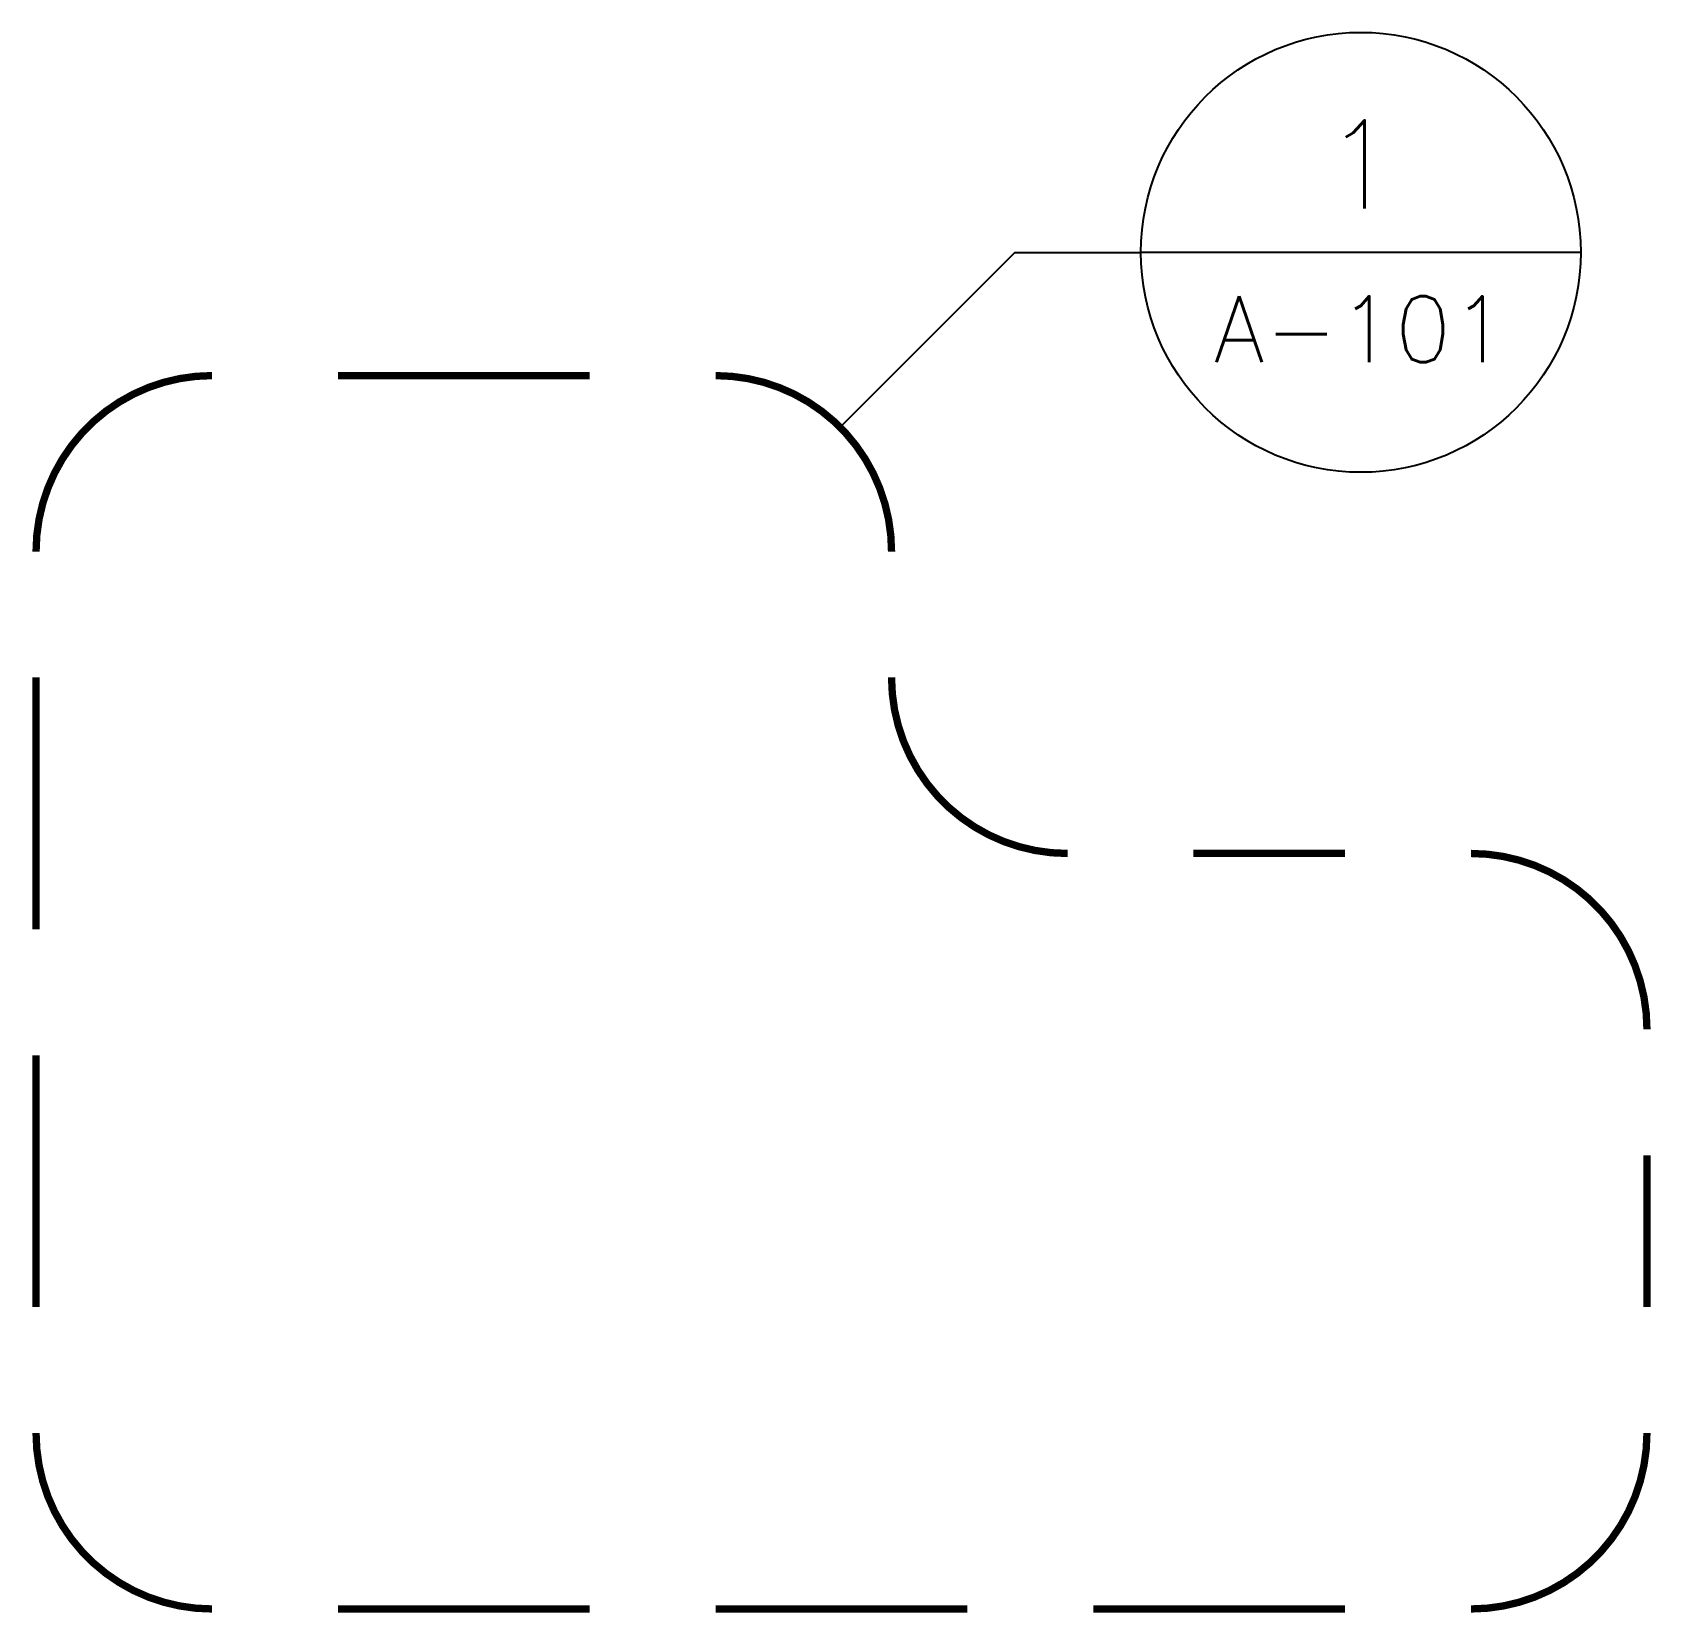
# Model space of a CAD drawing. Header units: millimetres. Extents: x -4602 to 1004, y -4712 to 762.
import ezdxf
from ezdxf.enums import TextEntityAlignment as Align

# ---------------------------------------------------------------- set-up
doc = ezdxf.new("R2010")
doc.units = ezdxf.units.MM
doc.header["$MEASUREMENT"] = 0
doc.linetypes.add('DASHED2', pattern=[9.525, 6.35, -3.175])
doc.styles.add('ROMANS', font='romans.shx')

# ---------------------------------------------------------------- blocks, each defined once
blk = doc.blocks.new('Anno_Detail_A2')
blk.add_line((2.5, 0), (-2.5, 0))
blk.add_circle((0, 0), 2.5)
at = {"style": 'ROMANS'}
blk.add_attdef('NUMBER', text='', height=1, dxfattribs=at).set_placement((0, 0.5), align=Align.CENTER)
blk.add_attdef('SHEET', text='', height=0.75, dxfattribs=at).set_placement((0, -0.5), align=Align.TOP_CENTER)

msp = doc.modelspace()

# ---------------------------------------------------------------- linework, layer by layer
msp.add_lwpolyline([(-1804.3, -605.6), (-1198.8, 0), (-762, 0)])
at = {"linetype": 'DASHED2', "const_width": 25.4}
for points in [[(-3980.1, -427, 0.414214), (-4589.7, -1036.6)], [(-2235.4, -427, -0.414214), (-1625.8, -1036.6)], [(-1016.2, -2082.4, -0.414214), (-1625.8, -1472.8)], [(381.7, -2082.4, -0.414214), (991.3, -2692)], [(-3980.1, -4699.5, -0.414214), (-4589.7, -4089.9)], [(381.7, -4699.5, 0.414214), (991.3, -4089.9)]]:
    msp.add_lwpolyline(points, format="xyb", dxfattribs=at)
for points in [[(-2671.6, -427), (-3544, -427)], [(-4589.7, -2345.2), (-4589.7, -1472.8)], [(-54.5, -2082.4), (-580, -2082.4)], [(-4589.7, -3653.7), (-4589.7, -2781.4)], [(991.3, -3653.7), (991.3, -3128.2)], [(-2671.6, -4699.5), (-3544, -4699.5)], [(-1363, -4699.5), (-2235.4, -4699.5)], [(-54.5, -4699.5), (-926.8, -4699.5)]]:
    msp.add_lwpolyline(points, dxfattribs=at)

# ---------------------------------------------------------------- block references
at = {"xscale": 304.8, "yscale": 304.8, "zscale": 304.8}
msp.add_blockref('Anno_Detail_A2', (0, 0), dxfattribs=at).add_auto_attribs({'NUMBER': '1', 'SHEET': 'A-101'})

doc.saveas('drawing.dxf')
